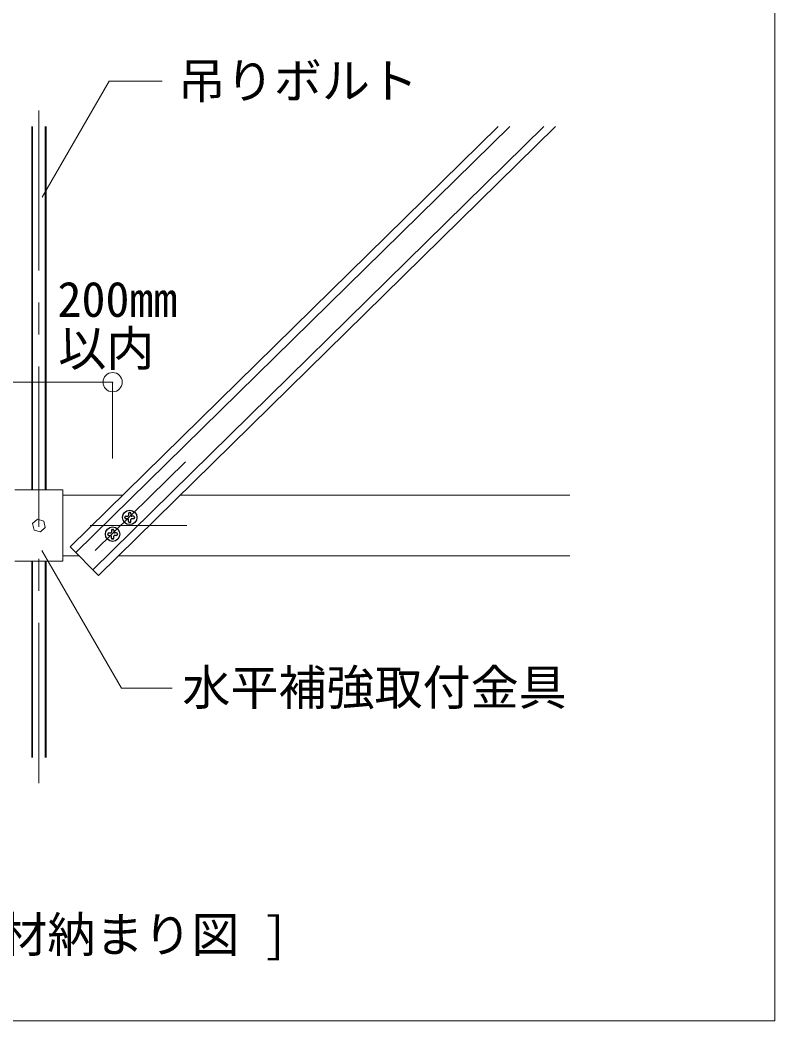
# Model space of a CAD drawing. Units: millimetres on the paper, enlarged 40 times, with parts at other scales. Extents: x -7800 to 7800, y -5387 to 5300.
# Drawn here: x -1021 to -78, y -4584 to -3334 of the extents above; entities that cross this region are included whole.
import ezdxf
from ezdxf.enums import TextEntityAlignment as Align

# ---------------------------------------------------------------- set-up
doc = ezdxf.new("R2010")
doc.units = ezdxf.units.MM
doc.header["$LTSCALE"] = 40
doc.header["$PDMODE"] = 32
doc.header["$PDSIZE"] = 24
doc.linetypes.add('CHAIN1', pattern=[8, 5, -1, 1, -1])
for name, color, linetype, lineweight in [('5-0_中心線', 4, 'CHAIN1', 9), ('5-1_吊り材', 7, 'Continuous', 18), ('5-4_ブレース・補強材', 4, 'Continuous', 9), ('5-5_寸法', 4, 'Continuous', 9), ('5-6_文字・矢印', 7, 'Continuous', 18), ('5-B_補強金具・金具・その他', 3, 'Continuous', 18), ('5-C_ビス・アンカーボルト・強調図形', 2, 'Continuous', 25), ('F-3_野縁受け', 7, 'Continuous', 18)]:
    doc.layers.add(name, color=color, linetype=linetype, lineweight=lineweight)
doc.styles.add('ＭＳ ゴシック', font='')
doc.styles.get('ＭＳ ゴシック').set_extended_font_data('MS Gothic')

msp = doc.modelspace()

# ---------------------------------------------------------------- linework, layer by layer
at = {"layer": '5-0_中心線'}
for p, q in [((-997.37, -3446.56), (-997.37, -4309)), ((-997.37, -3882.16), (-997.37, -3948.94)), ((-814.3, -3885.33), (-927.06, -3996.14)), ((-812.55, -3964.95), (-933.56, -3964.95))]:
    msp.add_line(p, q, dxfattribs=at)
at = {"layer": '5-1_吊り材'}
for p, q in [((-1006.37, -3920.35), (-1006.37, -3466.5)), ((-1005.25, -3920.35), (-1005.25, -3466.5)), ((-989.5, -3466.5), (-989.5, -3920.35)), ((-988.37, -3466.5), (-988.37, -3920.35)), ((-1006.37, -4254.62), (-1006.37, -4009.55)), ((-1005.25, -4254.62), (-1005.25, -4009.55)), ((-989.5, -4009.55), (-989.5, -4254.62)), ((-988.37, -4009.55), (-988.37, -4254.62))]:
    msp.add_line(p, q, dxfattribs=at)
at = {"layer": '5-4_ブレース・補強材'}
for p, q in [((-423.76, -3466.5), (-958.14, -3991.63)), ((-409.49, -3466.5), (-951.13, -3998.76)), ((-366.69, -3466.5), (-930.1, -4020.16)), ((-352.42, -3466.5), (-923.09, -4027.29)), ((-967.37, -3926.95), (-892.32, -3926.95)), ((-820.99, -3926.95), (-334.52, -3926.95)), ((-923.09, -4027.29), (-958.14, -3991.63)), ((-967.37, -4002.95), (-947.01, -4002.95)), ((-898.33, -4002.95), (-334.52, -4002.95))]:
    msp.add_line(p, q, dxfattribs=at)
at = {"layer": '5-5_寸法'}
for p, q in [((-1089.44, -3785.94), (-997.37, -3785.94)), ((-905.3, -3785.94), (-997.37, -3785.94)), ((-905.3, -3785.94), (-905.3, -3881.35))]:
    msp.add_line(p, q, dxfattribs=at)
at = {"layer": '5-5_寸法', "color": 7}
msp.add_point((-905.3, -3785.94), dxfattribs=at)
at = {"layer": '5-6_文字・矢印'}
for p, q in [((-993.52, -3996.08), (-894.28, -4167.97)), ((-894.28, -4167.97), (-831.03, -4167.97))]:
    msp.add_line(p, q, dxfattribs=at)
msp.add_lwpolyline([(-993.24, -3554.93), (-909.5, -3409.88), (-843.65, -3409.88)], dxfattribs=at)
at = {"layer": '5-B_補強金具・金具・その他'}
for p, q in [((-967.37, -3920.35), (-1027.37, -3920.35)), ((-967.37, -3920.35), (-967.37, -4009.55)), ((-999.2, -3956.89), (-1005.27, -3962.51)), ((-1005.27, -3962.51), (-1003.44, -3970.57)), ((-991.3, -3959.34), (-999.2, -3956.89)), ((-989.47, -3967.4), (-991.3, -3959.34)), ((-1003.44, -3970.57), (-995.54, -3973.02)), ((-995.54, -3973.02), (-989.47, -3967.4)), ((-967.37, -4009.55), (-1027.37, -4009.55))]:
    msp.add_line(p, q, dxfattribs=at)
at = {"layer": '5-C_ビス・アンカーボルト・強調図形'}
for p, q in [((-885.38, -3949.88), (-885.4, -3952.38)), ((-884.37, -3948.89), (-883.87, -3948.89)), ((-883.37, -3948.9), (-883.87, -3948.89)), ((-882.38, -3949.91), (-882.4, -3952.41)), ((-889.92, -3954.34), (-889.92, -3954.84)), ((-889.92, -3955.34), (-889.92, -3954.84)), ((-888.93, -3956.35), (-886.43, -3956.37)), ((-888.91, -3953.35), (-886.41, -3953.37)), ((-885.46, -3959.88), (-885.44, -3957.38)), ((-884.47, -3960.89), (-883.97, -3960.89)), ((-883.47, -3960.9), (-883.97, -3960.89)), ((-882.46, -3959.91), (-882.44, -3957.41)), ((-878.93, -3956.44), (-881.43, -3956.42)), ((-878.91, -3953.44), (-881.41, -3953.42)), ((-877.93, -3955.45), (-877.92, -3954.95)), ((-877.92, -3954.45), (-877.92, -3954.95)), ((-911.3, -3975.21), (-911.3, -3975.71)), ((-910.29, -3974.22), (-907.79, -3974.24)), ((-906.76, -3970.75), (-906.78, -3973.25)), ((-905.75, -3969.76), (-905.25, -3969.76)), ((-904.75, -3969.77), (-905.25, -3969.76)), ((-903.76, -3970.78), (-903.78, -3973.28)), ((-900.29, -3974.31), (-902.79, -3974.28)), ((-899.3, -3975.31), (-899.3, -3975.81)), ((-911.31, -3976.21), (-911.3, -3975.71)), ((-910.31, -3977.22), (-907.82, -3977.24)), ((-906.85, -3980.75), (-906.82, -3978.25)), ((-905.85, -3981.76), (-905.35, -3981.76)), ((-904.85, -3981.77), (-905.35, -3981.76)), ((-903.85, -3980.78), (-903.82, -3978.28)), ((-900.32, -3977.31), (-902.82, -3977.28)), ((-899.31, -3976.31), (-899.3, -3975.81))]:
    msp.add_line(p, q, dxfattribs=at)
for centre in [(-883.92, -3954.89), (-905.3, -3975.76)]:
    msp.add_circle(centre, 9, dxfattribs=at)
for centre, start, end in [((-884.38, -3949.89), 89.5, 179.5), ((-883.38, -3949.9), 359.5, 89.5), ((-888.92, -3954.35), 89.5, 179.5), ((-888.92, -3955.35), 179.5, 269.5), ((-886.44, -3957.37), 359.5, 89.5), ((-886.4, -3952.37), 269.5, 359.5), ((-884.46, -3959.89), 179.5, 269.5), ((-883.46, -3959.9), 269.5, 359.5), ((-881.44, -3957.42), 89.5, 179.5), ((-881.4, -3952.42), 179.5, 269.5), ((-878.93, -3955.44), 269.5, 359.5), ((-878.92, -3954.44), 359.5, 89.5), ((-910.3, -3975.22), 89.5, 179.5), ((-907.78, -3973.24), 269.5, 359.5), ((-905.76, -3970.76), 89.5, 179.5), ((-904.76, -3970.77), 359.5, 89.5), ((-902.78, -3973.28), 179.5, 269.5), ((-900.3, -3975.31), 359.5, 89.5), ((-910.31, -3976.22), 179.5, 269.5), ((-907.82, -3978.24), 359.5, 89.5), ((-905.85, -3980.76), 179.5, 269.5), ((-904.85, -3980.77), 269.5, 359.5), ((-902.82, -3978.28), 89.5, 179.5), ((-900.31, -3976.31), 269.5, 359.5)]:
    msp.add_arc(centre, 1, start, end, dxfattribs=at)
at = {"layer": 'F-3_野縁受け', "color": 3}
for p in [(-78.18, 1060.25), (-1968.18, -4583.77)]:
    msp.add_line(p, (-78.18, -4583.77), dxfattribs=at)

# ---------------------------------------------------------------- texts
at = {"layer": '5-5_寸法', "style": 'ＭＳ ゴシック'}
for s, p in [('200mm', (-974.1, -3717.54)), ('以内', (-973.2, -3778.84))]:
    msp.add_text(s, height=43.99, dxfattribs=at).set_placement(p, align=Align.BOTTOM_LEFT)
at = {"layer": '5-6_文字・矢印', "style": 'ＭＳ ゴシック'}
for s, p in [('吊りボルト', (-823.96, -3444.7)), ('水平補強取付金具', (-818.24, -4202.4)), ('[ 水平補強材納まり図 ]', (-1346.65, -4511.05))]:
    msp.add_text(s, height=43.99, dxfattribs=at).set_placement(p, align=Align.BOTTOM_LEFT)

doc.saveas('drawing.dxf')
